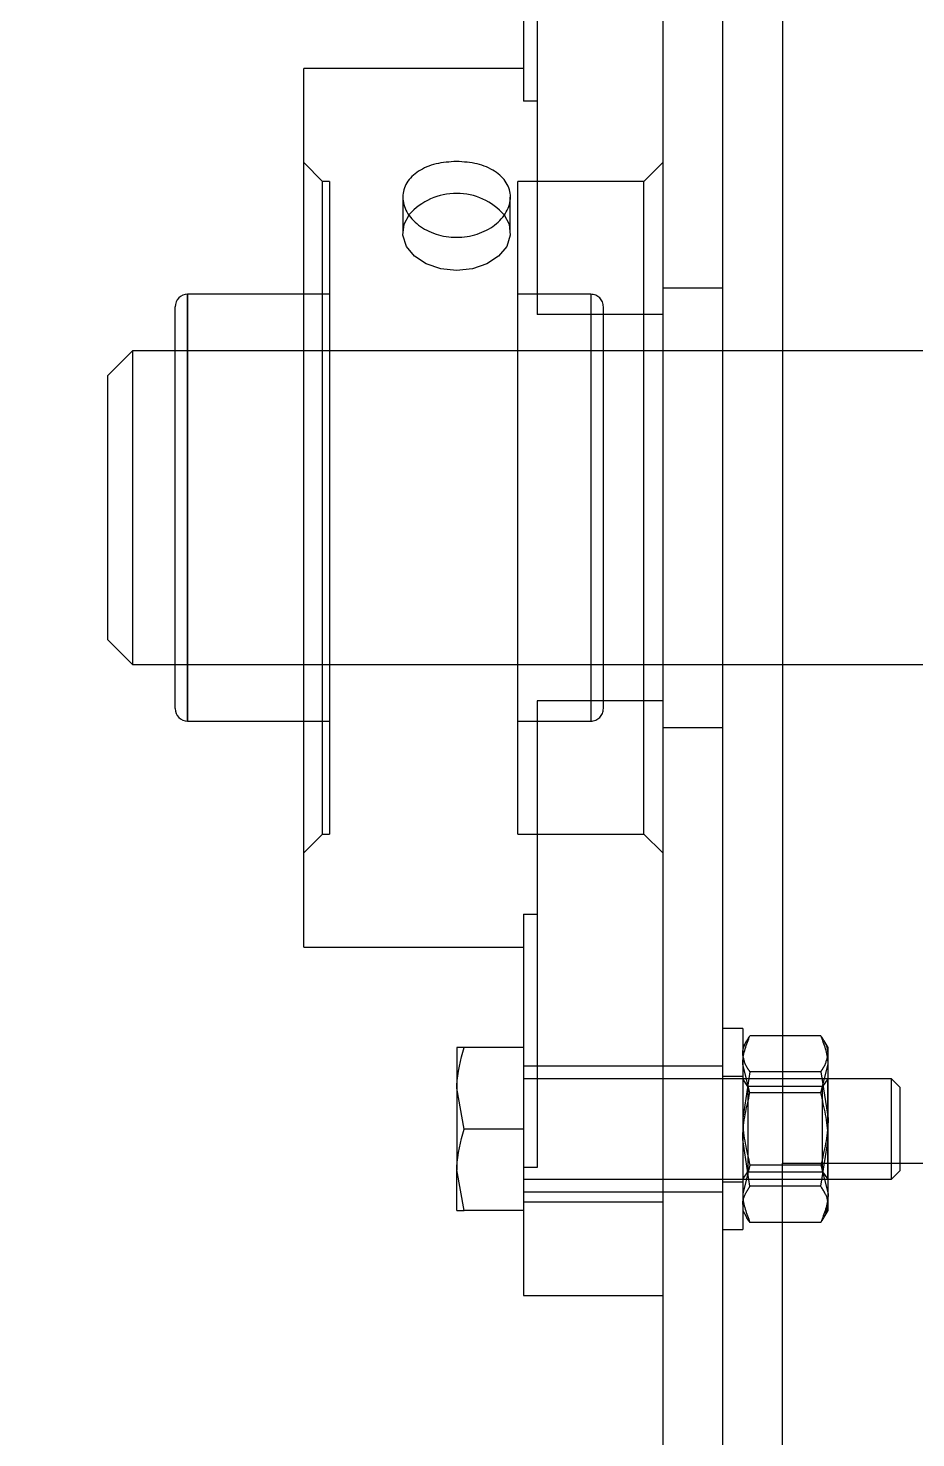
# Model space of a CAD drawing. Header units: metres. Extents: x 0 to 63075, y 0 to 44550.
# Drawn here: x 14050 to 14120.7, y 30838.2 to 30950.5 of the extents above; entities that cross this region are included whole.
import ezdxf

# ---------------------------------------------------------------- set-up
doc = ezdxf.new("R2010")
doc.units = ezdxf.units.M
doc.header["$LTSCALE"] = 75
doc.linetypes.add('HIDDEN2', pattern=[4.7625, 3.175, -1.5875])
for name, color, linetype in [('SDM', 7, 'Continuous'), ('SL1', 8, 'Continuous'), ('SL4', 4, 'Continuous'), ('ST1', 7, 'HIDDEN2')]:
    doc.layers.add(name, color=color, linetype=linetype)

# ---------------------------------------------------------------- blocks, each defined once
blk = doc.blocks.new('A$Cf5d57027')
at = {"layer": 'SL1'}
for radius, start, end in [(1221.5, 121.07475, 67.29436), (1158, 122.98775, 69.37001), (1150, 123.24685, 69.21988)]:
    blk.add_arc((6187.34, 9148.65), radius, start, end, dxfattribs=at)
blk = doc.blocks.new('A$Ca53c419a')
at = {"layer": 'SL4'}
for p, q in [((4501.21, 540), (4499.21, 538)), ((4522.21, 540), (4501.21, 540)), ((4524.21, 538), (4522.21, 540)), ((4499.21, 538), (4499.21, 534.61)), ((4524.21, 538), (4499.21, 538)), ((4524.21, 534.61), (4524.21, 538)), ((4495.71, 534.61), (4527.71, 534.61)), ((4494.71, 533.61), (4494.71, 524.37)), ((4494.71, 533.61), (4528.71, 533.61)), ((4528.71, 524.37), (4528.71, 533.61)), ((4476.71, 524.37), (4476.71, 506.87)), ((4476.71, 524.37), (4511.71, 524.37)), ((4511.71, 524.37), (4546.71, 524.37)), ((4546.71, 506.87), (4546.71, 524.37)), ((4455.71, 511.58), (4458.96, 512.17)), ((4455.71, 512.17), (4458.96, 512.17)), ((4465.46, 512.17), (4458.96, 512.17)), ((4462.21, 511.58), (4465.46, 512.17)), ((4468.71, 512.17), (4465.46, 512.17)), ((4455.71, 506.87), (4455.71, 511.58)), ((4462.21, 506.87), (4462.21, 511.58)), ((4468.71, 506.87), (4468.71, 511.58)), ((4448.96, 506.87), (4448.96, 495.77)), ((4456.39, 506.87), (4448.96, 506.87)), ((4456.39, 495.77), (4456.39, 506.87)), ((4459.15, 506.87), (4456.39, 506.87)), ((4459.15, 505.76), (4459.15, 506.87)), ((4479.32, 506.87), (4459.15, 506.87)), ((4479.32, 506.87), (4479.32, 505.76)), ((4544.11, 505.76), (4544.11, 506.87)), ((4564.28, 506.87), (4544.11, 506.87)), ((4496.33, 505.76), (4459.15, 505.76)), ((4496.33, 495.77), (4496.33, 505.76)), ((4527.09, 495.77), (4527.09, 505.76)), ((4564.28, 505.76), (4527.09, 505.76)), ((4619.72, 495.77), (3669.71, 495.77)), ((3669.71, 486.24), (4459.48, 486.24)), ((4614.72, 486.24), (4459.48, 486.24)), ((4459.48, 486.24), (4459.48, 421))]:
    blk.add_line(p, q, dxfattribs=at)
for centre, radius, start, end in [((4495.71, 533.61), 1, 90, 180), ((4527.71, 533.61), 1, 0, 90), ((4531.69, 512.19), 5.06, 311.4204, 48.312)]:
    blk.add_arc(centre, radius, start, end, dxfattribs=at)
for points, knots in [([(4539.3, 512.19), (4539.26, 511.63), (4539.18, 510.51), (4538.56, 509.08), (4537.63, 508.13), (4536.47, 507.79), (4535.25, 508.13), (4534.17, 509.08), (4533.43, 510.51), (4533.16, 512.19), (4533.43, 513.87), (4534.17, 515.3), (4535.25, 516.25), (4536.47, 516.58), (4537.63, 516.25), (4538.56, 515.3), (4539.18, 513.87), (4539.26, 512.75), (4539.3, 512.19)], [0, 0, 0, 0, 0.0624896, 0.1249999, 0.1875102, 0.25, 0.3124898, 0.3750001, 0.4375104, 0.5, 0.5624896, 0.6249999, 0.6875102, 0.75, 0.8124898, 0.8750001, 0.9375104, 1, 1, 1, 1]), ([(4455.71, 512.17), (4455.71, 512.16), (4455.71, 512.13), (4455.71, 511.82), (4455.71, 511.58)], [0, 0, 0, 0, 0.241851, 1, 1, 1, 1]), ([(4458.96, 512.17), (4459.04, 512.16), (4460.14, 512.16), (4461.21, 511.86), (4462.21, 511.58)], [0, 0, 0, 0, 0.070215, 1, 1, 1, 1]), ([(4465.46, 512.17), (4465.54, 512.16), (4466.64, 512.16), (4467.71, 511.86), (4468.71, 511.58)], [0, 0, 0, 0, 0.070215, 1, 1, 1, 1]), ([(4468.71, 511.58), (4468.71, 511.82), (4468.71, 512.13), (4468.71, 512.16), (4468.71, 512.17)], [0, 0, 0, 0, 0.758149, 1, 1, 1, 1])]:
    blk.add_open_spline(points, degree=3, knots=knots, dxfattribs=at)
at = {"layer": 'ST1'}
for p, q in [((4499.21, 534.61), (4499.21, 500.5)), ((4499.21, 534.61), (4499.21, 447)), ((4524.21, 500.5), (4524.21, 534.61)), ((4524.21, 447), (4524.21, 534.61)), ((4528.71, 533.61), (4494.71, 533.61)), ((4484.21, 524.37), (4485.71, 522.87)), ((4494.71, 524.37), (4494.71, 522.32)), ((4528.71, 522.32), (4528.71, 524.37)), ((4537.71, 522.87), (4539.21, 524.37)), ((4485.71, 522.87), (4537.71, 522.87)), ((4485.71, 522.87), (4485.71, 522.32)), ((4537.71, 522.32), (4485.71, 522.32)), ((4537.71, 522.32), (4537.71, 522.87)), ((4536.46, 516.47), (4533.63, 516.47)), ((4533.63, 507.91), (4536.46, 507.91)), ((4456.39, 495.77), (4456.39, 506.87)), ((4457.21, 506.87), (4457.21, 495.77)), ((4458.21, 506.87), (4458.21, 477.56)), ((4466.21, 477.56), (4466.21, 506.87)), ((4467.21, 495.77), (4467.21, 506.87)), ((4485.71, 507.32), (4537.71, 507.32)), ((4485.71, 507.32), (4485.71, 497.27)), ((4494.71, 507.32), (4494.71, 501.5)), ((4528.71, 501.5), (4528.71, 507.32)), ((4537.71, 497.27), (4537.71, 507.32)), ((4496.33, 495.77), (4496.33, 505.76)), ((4527.09, 495.77), (4527.09, 505.76)), ((4528.71, 501.5), (4494.76, 501.5)), ((4495.71, 500.5), (4527.71, 500.5)), ((4485.71, 497.27), (4484.21, 495.77)), ((4485.71, 497.27), (4537.71, 497.27)), ((4539.21, 495.77), (4537.71, 497.27)), ((4457.21, 495.77), (4457.21, 491)), ((4467.21, 491), (4467.21, 495.77)), ((4494.21, 495.77), (4494.21, 491)), ((4529.21, 491), (4529.21, 495.77)), ((4669.71, 491), (3669.71, 491)), ((4454.21, 491), (4454.21, 489.4)), ((4458.01, 491), (4458.01, 489.4)), ((4466.41, 489.4), (4466.41, 491)), ((4470.21, 489.4), (4470.21, 491)), ((4470.21, 489.4), (4454.21, 489.4)), ((4454.77, 483.18), (4454.77, 488.82)), ((4455.71, 489.4), (4455.18, 489.09)), ((4459.34, 488.82), (4457.05, 489.4)), ((4457.65, 488.82), (4461.37, 489.4)), ((4457.65, 483.18), (4457.65, 488.82)), ((4458.21, 489.4), (4458.81, 488.98)), ((4465.35, 488.98), (4458.81, 488.98)), ((4458.81, 488.98), (4458.81, 483.05)), ((4459.34, 483.18), (4459.34, 488.82)), ((4466.78, 488.82), (4463.06, 489.4)), ((4465.09, 488.82), (4467.37, 489.4)), ((4465.09, 483.18), (4465.09, 488.82)), ((4465.61, 488.98), (4465.35, 488.98)), ((4465.61, 488.98), (4466.21, 489.4)), ((4465.61, 483.05), (4465.61, 488.98)), ((4466.78, 483.18), (4466.78, 488.82)), ((4469.25, 489.09), (4468.71, 489.4)), ((4469.65, 483.18), (4469.65, 488.82)), ((3669.71, 486.24), (4459.48, 486.24)), ((4455.18, 482.91), (4455.71, 482.6)), ((4459.34, 483.18), (4457.05, 482.6)), ((4457.65, 483.18), (4461.37, 482.6)), ((4458.81, 483.05), (4458.21, 482.63)), ((4458.81, 483.05), (4465.61, 483.05)), ((4466.78, 483.18), (4463.06, 482.6)), ((4465.09, 483.18), (4467.37, 482.6)), ((4466.21, 482.63), (4465.61, 483.05)), ((4468.71, 482.6), (4469.25, 482.91)), ((4455.71, 482.6), (4457.05, 482.6)), ((4457.05, 482.6), (4463.06, 482.6)), ((4458.21, 482.63), (4465.91, 482.63)), ((4458.21, 482.63), (4458.21, 482.6)), ((4463.06, 482.6), (4468.22, 482.6)), ((4465.91, 482.63), (4466.21, 482.63)), ((4466.21, 482.6), (4466.21, 482.63)), ((4468.22, 482.6), (4468.71, 482.6)), ((4458.21, 477.56), (4466.21, 477.56)), ((4458.21, 477.56), (4458.9, 476.87)), ((4465.52, 476.87), (4466.21, 477.56)), ((4458.9, 476.87), (4465.52, 476.87))]:
    blk.add_line(p, q, dxfattribs=at)
at = {"layer": 'ST1', "flags": 128}
for points in [[(4530.6, 512.19), (4530.74, 513.45), (4531.13, 514.6), (4531.74, 515.54), (4532.53, 516.18), (4533.41, 516.46), (4534.31, 516.36), (4535.05, 515.97)], [(4535.04, 508.39), (4534.31, 508.01), (4533.41, 507.92), (4532.53, 508.2), (4531.74, 508.84), (4531.13, 509.78), (4530.74, 510.93), (4530.6, 512.19)]]:
    blk.add_lwpolyline(points, dxfattribs=at)
at = {"layer": 'ST1'}
for centre, start, end in [((4495.71, 501.5), 180, 270), ((4527.71, 501.5), 270, 0)]:
    blk.add_arc(centre, 1, start, end, dxfattribs=at)
for points, knots in [([(4457.05, 489.4), (4457, 489.4), (4456.23, 489.39), (4455.47, 489.1), (4454.77, 488.82)], [0, 0, 0, 0, 0.070215, 1, 1, 1, 1]), ([(4454.77, 488.82), (4454.89, 488.92), (4455.02, 489.04), (4455.16, 489.08), (4455.17, 489.08)], [0, 0, 0, 0, 0.9148028, 1, 1, 1, 1]), ([(4456.21, 489.4), (4456.34, 489.39), (4456.83, 489.36), (4457.3, 489.05), (4457.65, 488.82)], [0, 0, 0, 0, 0.268634, 1, 1, 1, 1]), ([(4463.06, 489.4), (4462.97, 489.4), (4461.71, 489.39), (4460.48, 489.1), (4459.34, 488.82)], [0, 0, 0, 0, 0.0702148, 1, 1, 1, 1]), ([(4461.37, 489.4), (4461.45, 489.4), (4462.71, 489.39), (4463.94, 489.1), (4465.09, 488.82)], [0, 0, 0, 0, 0.0702148, 1, 1, 1, 1]), ([(4466.78, 488.82), (4466.9, 488.91), (4467.37, 489.25), (4467.86, 489.34), (4468.22, 489.4)], [0, 0, 0, 0, 0.257551, 1, 1, 1, 1]), ([(4467.37, 489.4), (4467.43, 489.4), (4468.2, 489.39), (4468.95, 489.1), (4469.65, 488.82)], [0, 0, 0, 0, 0.070215, 1, 1, 1, 1]), ([(4468.22, 489.4), (4468.35, 489.39), (4468.83, 489.36), (4469.31, 489.05), (4469.65, 488.82)], [0, 0, 0, 0, 0.268634, 1, 1, 1, 1]), ([(4457.05, 482.6), (4457, 482.6), (4456.23, 482.61), (4455.47, 482.91), (4454.77, 483.18)], [0, 0, 0, 0, 0.070215, 1, 1, 1, 1]), ([(4454.77, 483.18), (4454.89, 483.1), (4455.36, 482.76), (4455.85, 482.67), (4456.21, 482.6)], [0, 0, 0, 0, 0.2575513, 1, 1, 1, 1]), ([(4456.21, 482.6), (4456.34, 482.61), (4456.83, 482.64), (4457.3, 482.96), (4457.65, 483.18)], [0, 0, 0, 0, 0.268634, 1, 1, 1, 1]), ([(4463.06, 482.6), (4462.97, 482.6), (4461.71, 482.61), (4460.48, 482.91), (4459.34, 483.18)], [0, 0, 0, 0, 0.0702148, 1, 1, 1, 1]), ([(4461.37, 482.6), (4461.45, 482.6), (4462.71, 482.61), (4463.94, 482.91), (4465.09, 483.18)], [0, 0, 0, 0, 0.0702148, 1, 1, 1, 1]), ([(4466.78, 483.18), (4466.9, 483.1), (4467.37, 482.76), (4467.86, 482.67), (4468.22, 482.6)], [0, 0, 0, 0, 0.257551, 1, 1, 1, 1]), ([(4467.37, 482.6), (4467.43, 482.6), (4468.2, 482.61), (4468.95, 482.91), (4469.65, 483.18)], [0, 0, 0, 0, 0.070215, 1, 1, 1, 1]), ([(4468.22, 482.6), (4468.35, 482.61), (4468.83, 482.64), (4469.31, 482.96), (4469.65, 483.18)], [0, 0, 0, 0, 0.268634, 1, 1, 1, 1])]:
    blk.add_open_spline(points, degree=3, knots=knots, dxfattribs=at)

msp = doc.modelspace()

# ---------------------------------------------------------------- block references
at = {"layer": 'SDM'}
msp.add_blockref('A$Cf5d57027', (8259.51, 22502.83), dxfattribs=at)
at = {"layer": 'SDM', "rotation": 90}
msp.add_blockref('A$Ca53c419a', (14596.36, 26400.6), dxfattribs=at)

doc.saveas('drawing.dxf')
